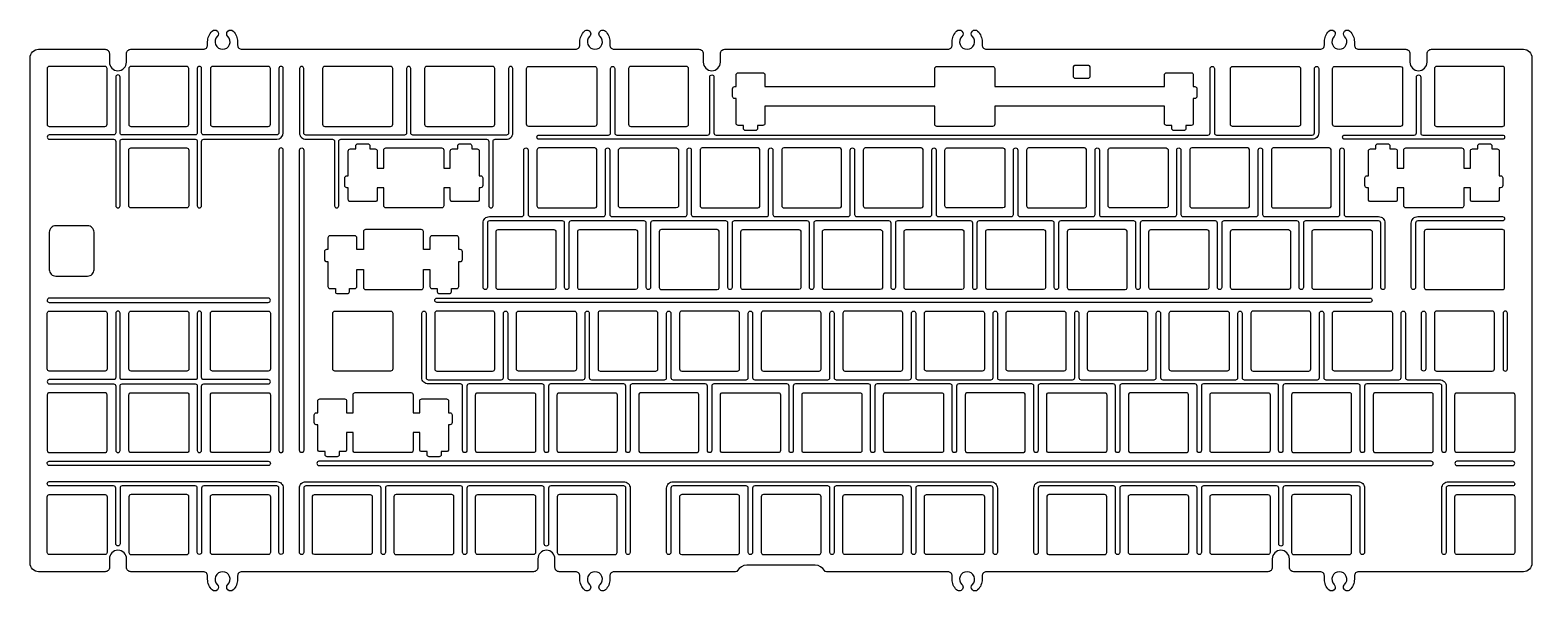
# Model space of a CAD drawing. Header units: millimetres. Extents: x -357 to -6, y -141 to -10.
import ezdxf

# ---------------------------------------------------------------- set-up
doc = ezdxf.new("R2010")
doc.units = ezdxf.units.MM
doc.layers.get('0').update_dxf_attribs({"linetype": 'CONTINUOUS'})

msp = doc.modelspace()

# ---------------------------------------------------------------- linework, layer by layer
for points in [[(-55.45, -14.39, 0.414214), (-54.45, -13.39), (-54.45, -12.64, -0.201566), (-53.4, -10.14, -1), (-52.18, -11.39, 2.44949), (-49.73, -11.39, -1), (-48.5, -10.14, -0.201566), (-47.45, -12.64), (-47.45, -13.39, 0.414214), (-46.45, -14.39), (-35.48, -14.39, -0.414214), (-34.48, -15.39), (-34.48, -17.39, 1), (-30.48, -17.39), (-30.48, -15.39, -0.414214), (-29.48, -14.39), (-8, -14.39, -0.414214), (-6, -16.39), (-6, -134.4, -0.414214), (-8, -136.4), (-46.45, -136.4, 0.414214), (-47.45, -137.4), (-47.45, -138.15, -0.201566), (-48.5, -140.65, -1), (-49.73, -139.4, 2.44949), (-52.18, -139.4, -1), (-53.4, -140.65, -0.201566), (-54.45, -138.15), (-54.45, -137.4, 0.414214), (-55.45, -136.4), (-61.62, -136.4, -0.414214), (-62.62, -135.4), (-62.62, -133.4, 1), (-66.62, -133.4), (-66.62, -135.4, -0.414214), (-67.62, -136.4), (-133.35, -136.4, 0.414214), (-134.35, -137.4), (-134.35, -138.15, -0.201566), (-135.4, -140.65, -1), (-136.63, -139.4, 2.44949), (-139.08, -139.4, -1), (-140.3, -140.65, -0.201566), (-141.35, -138.15), (-141.35, -137.4, 0.414214), (-142.35, -136.4), (-170.71, -136.4, -0.267947), (-171.14, -136.15, 0.267947), (-173.31, -134.9), (-189.31, -134.9, 0.267947), (-191.47, -136.15, -0.267947), (-191.9, -136.4), (-220.26, -136.4, 0.414214), (-221.26, -137.4), (-221.26, -138.15, -0.201566), (-222.31, -140.65, -1), (-223.53, -139.4, 2.44949), (-225.98, -139.4, -1), (-227.21, -140.65, -0.201566), (-228.26, -138.15), (-228.26, -137.4, 0.414214), (-229.26, -136.4), (-233.07, -136.4, -0.414214), (-234.07, -135.4), (-234.07, -133.4, 1), (-238.07, -133.4), (-238.07, -135.4, -0.414214), (-239.07, -136.4), (-307.16, -136.4, 0.414214), (-308.16, -137.4), (-308.16, -138.15, -0.201566), (-309.21, -140.65, -1), (-310.44, -139.4, 2.44949), (-312.89, -139.4, -1), (-314.11, -140.65, -0.201566), (-315.16, -138.15), (-315.16, -137.4, 0.414214), (-316.16, -136.4), (-333.08, -136.4, -0.414214), (-334.08, -135.4), (-334.08, -133.4, 1), (-338.08, -133.4), (-338.08, -135.4, -0.414214), (-339.08, -136.4), (-354.61, -136.4, -0.414214), (-356.61, -134.4), (-356.61, -16.39, -0.414214), (-354.61, -14.39), (-339.1, -14.39, -0.414214), (-338.1, -15.39), (-338.1, -17.39, 1), (-334.1, -17.39), (-334.1, -15.39, -0.414214), (-333.1, -14.39), (-316.16, -14.39, 0.414214), (-315.16, -13.39), (-315.16, -12.64, -0.201566), (-314.11, -10.14, -1), (-312.89, -11.39, 2.44949), (-310.44, -11.39, -1), (-309.21, -10.14, -0.201566), (-308.16, -12.64), (-308.16, -13.39, 0.414214), (-307.16, -14.39), (-229.26, -14.39, 0.414214), (-228.26, -13.39), (-228.26, -12.64, -0.201566), (-227.21, -10.14, -1), (-225.98, -11.39, 2.44949), (-223.53, -11.39, -1), (-222.31, -10.14, -0.201566), (-221.26, -12.64), (-221.26, -13.39, 0.414214), (-220.26, -14.39), (-200.45, -14.39, -0.414214), (-199.45, -15.39), (-199.45, -17.39, 1), (-195.45, -17.39), (-195.45, -15.39, -0.414214), (-194.45, -14.39), (-142.35, -14.39, 0.414214), (-141.35, -13.39), (-141.35, -12.64, -0.201566), (-140.3, -10.14, -1), (-139.08, -11.39, 2.44949), (-136.63, -11.39, -1), (-135.4, -10.14, -0.201566), (-134.35, -12.64), (-134.35, -13.39, 0.414214), (-133.35, -14.39)], [(-352.63, -31.89, 0.414214), (-352.13, -32.39), (-339.13, -32.39, 0.414214), (-338.63, -31.89), (-338.63, -18.89, 0.414214), (-339.13, -18.39), (-352.13, -18.39, 0.414214), (-352.63, -18.89)], [(-316.56, -18.87, 1), (-317.56, -18.87), (-317.56, -33.89, -0.414214), (-318.06, -34.39), (-335.11, -34.39, -0.414214), (-335.61, -33.89), (-335.61, -20.87, 1), (-336.61, -20.87), (-336.61, -33.89, -0.414214), (-337.11, -34.39), (-352.11, -34.39, 1), (-352.11, -35.39), (-337.11, -35.39, -0.414214), (-336.61, -35.89), (-336.61, -50.92, 1), (-335.61, -50.92), (-335.61, -35.89, -0.414214), (-335.11, -35.39), (-318.06, -35.39, -0.414214), (-317.56, -35.89), (-317.56, -50.92, 1), (-316.56, -50.92), (-316.56, -35.89, -0.414196), (-316.06, -35.39), (-299.01, -35.39, 0.414196), (-297.51, -33.89), (-297.51, -18.87, 1), (-298.51, -18.87), (-298.51, -33.89, -0.414214), (-299.01, -34.39), (-316.06, -34.39, -0.414214), (-316.56, -33.89)], [(-333.56, -31.89, 0.414214), (-333.06, -32.39), (-320.06, -32.39, 0.414214), (-319.56, -31.89), (-319.56, -18.89, 0.414214), (-320.06, -18.39), (-333.06, -18.39, 0.414214), (-333.56, -18.89)], [(-314.51, -31.89, 0.414214), (-314.01, -32.39), (-301.01, -32.39, 0.414214), (-300.51, -31.89), (-300.51, -18.89, 0.414214), (-301.01, -18.39), (-314.01, -18.39, 0.414214), (-314.51, -18.89)], [(-293.7, -33.91, 0.414214), (-292.2, -35.41), (-286.03, -35.41, -0.414214), (-285.53, -35.91), (-285.53, -50.94, 1), (-284.53, -50.94), (-284.53, -35.91, -0.414214), (-284.03, -35.41), (-250.03, -35.41, -0.414214), (-249.53, -35.91), (-249.53, -50.94, 1), (-248.53, -50.94), (-248.53, -35.91, -0.414214), (-248.03, -35.41), (-245.41, -35.41, 0.414214), (-243.91, -33.91), (-243.91, -18.89, 1), (-244.91, -18.89), (-244.91, -33.91, -0.414214), (-245.41, -34.41), (-267.22, -34.41, -0.414214), (-267.72, -33.91), (-267.72, -18.89, 1), (-268.72, -18.89), (-268.72, -33.91, -0.414214), (-269.22, -34.41), (-292.2, -34.41, -0.414214), (-292.7, -33.91), (-292.7, -18.89, 1), (-293.7, -18.89)], [(-287.82, -18.39, 0.414214), (-288.32, -18.89), (-288.32, -31.89, 0.414214), (-287.82, -32.39), (-272.44, -32.39, 0.414214), (-271.94, -31.89), (-271.94, -18.89, 0.414214), (-272.44, -18.39)], [(-248.62, -32.39, 0.414214), (-248.12, -31.89), (-248.12, -18.89, 0.414214), (-248.62, -18.39), (-264.01, -18.39, 0.414214), (-264.51, -18.89), (-264.51, -31.89, 0.414214), (-264.01, -32.39)], [(-224.81, -32.39), (-240.19, -32.39, -0.414214), (-240.69, -31.89), (-240.69, -18.89, -0.414214), (-240.19, -18.39), (-224.81, -18.39, -0.414214), (-224.31, -18.89), (-224.31, -31.89, -0.414214)], [(-196.45, -34.41), (-81.63, -34.41, 0.414214), (-81.13, -33.91), (-81.13, -18.89, -1), (-80.13, -18.89), (-80.13, -33.91, 0.414214), (-79.63, -34.41), (-57.28, -34.41, 0.414214), (-56.78, -33.91), (-56.78, -18.89, -1), (-55.78, -18.89), (-55.78, -33.91, -0.414214), (-57.28, -35.41), (-237.79, -35.41, -1), (-237.79, -34.41), (-221.6, -34.41, 0.414214), (-221.1, -33.91), (-221.1, -18.89, -1), (-220.1, -18.89), (-220.1, -33.91, 0.414214), (-219.6, -34.41), (-198.45, -34.41, 0.414214), (-197.95, -33.91), (-197.95, -20.89, -1), (-196.95, -20.89), (-196.95, -33.91, 0.414214)], [(-202.88, -18.89, 0.414214), (-203.38, -18.39), (-216.38, -18.39, 0.414214), (-216.88, -18.89), (-216.88, -31.89, 0.414214), (-216.38, -32.39), (-203.38, -32.39, 0.414214), (-202.88, -31.89)], [(-144.92, -18.39), (-131.92, -18.39, -0.414214), (-131.42, -18.89), (-131.42, -23.09), (-91.8, -23.09), (-91.8, -20.36, -0.414214), (-91.3, -19.86), (-85.55, -19.86, -0.414214), (-85.05, -20.36), (-85.05, -23.09), (-84.72, -23.09, -0.414214), (-84.22, -23.59), (-84.22, -25.39, -0.414214), (-84.72, -25.89), (-85.05, -25.89), (-85.05, -31.66, -0.414214), (-85.55, -32.16), (-86.77, -32.16), (-86.77, -32.86, -0.414214), (-87.27, -33.36), (-89.57, -33.36, -0.414214), (-90.07, -32.86), (-90.07, -32.16), (-91.3, -32.16, -0.414214), (-91.8, -31.66), (-91.8, -27.69), (-131.42, -27.69), (-131.42, -31.89, -0.414214), (-131.92, -32.39), (-144.92, -32.39, -0.414214), (-145.42, -31.89), (-145.42, -27.69), (-185.05, -27.69), (-185.05, -31.66, -0.414214), (-185.55, -32.16), (-186.77, -32.16), (-186.77, -32.86, -0.414214), (-187.27, -33.36), (-189.57, -33.36, -0.414214), (-190.07, -32.86), (-190.07, -32.16), (-191.3, -32.16, -0.414214), (-191.8, -31.66), (-191.8, -25.89), (-192.12, -25.89, -0.414214), (-192.62, -25.39), (-192.62, -23.59, -0.414214), (-192.12, -23.09), (-191.8, -23.09), (-191.8, -20.36, -0.414214), (-191.3, -19.86), (-185.55, -19.86, -0.414214), (-185.05, -20.36), (-185.05, -23.09), (-145.42, -23.09), (-145.42, -18.89, -0.414214)], [(-112.61, -18.14, 0.414214), (-113.11, -18.64), (-113.11, -20.64, 0.414214), (-112.61, -21.14), (-109.61, -21.14, 0.414214), (-109.11, -20.64), (-109.11, -18.64, 0.414214), (-109.61, -18.14)], [(-60.51, -32.39), (-75.89, -32.39, -0.414214), (-76.39, -31.89), (-76.39, -18.89, -0.414214), (-75.89, -18.39), (-60.51, -18.39, -0.414214), (-60.01, -18.89), (-60.01, -31.89, -0.414214)], [(-52.55, -31.89), (-52.55, -18.89, -0.414214), (-52.05, -18.39), (-36.67, -18.39, -0.333937), (-36.19, -18.75), (-36.19, -32.03, -0.333937), (-36.67, -32.39), (-52.05, -32.39, -0.414214)], [(-49.69, -34.41), (-33.48, -34.41, 0.414214), (-32.98, -33.91), (-32.98, -20.89, -1), (-31.98, -20.89), (-31.98, -33.91, 0.414214), (-31.48, -34.41), (-12.88, -34.41, -1), (-12.88, -35.41), (-49.69, -35.41, -1)], [(-28.26, -18.39, 0.414214), (-28.76, -18.89), (-28.76, -31.89, 0.414214), (-28.26, -32.39), (-12.88, -32.39, 0.414214), (-12.38, -31.89), (-12.38, -18.89, 0.414214), (-12.88, -18.39)], [(-333.56, -50.94), (-333.56, -37.94, -0.414214), (-333.06, -37.44), (-320.06, -37.44, -0.414214), (-319.56, -37.94), (-319.56, -50.94, -0.414214), (-320.06, -51.44), (-333.06, -51.44, -0.414214)], [(-298.51, -108.09, 1), (-297.51, -108.09), (-297.51, -37.94, 1), (-298.51, -37.94)], [(-293.7, -108.09), (-293.7, -37.94, -1), (-292.7, -37.94), (-292.7, -108.09, -1)], [(-273.53, -37.43), (-260.53, -37.43, -0.414214), (-260.03, -37.93), (-260.03, -42.13), (-258.51, -42.13), (-258.51, -38.16, -0.414214), (-258.01, -37.66), (-256.78, -37.66), (-256.78, -36.96, -0.414214), (-256.28, -36.46), (-253.98, -36.46, -0.414214), (-253.48, -36.96), (-253.48, -37.66), (-252.26, -37.66, -0.414214), (-251.76, -38.16), (-251.76, -43.93), (-251.43, -43.93, -0.414214), (-250.93, -44.43), (-250.93, -46.23, -0.414214), (-251.43, -46.73), (-251.76, -46.73), (-251.76, -49.47, -0.414214), (-252.26, -49.97), (-258.01, -49.97, -0.414214), (-258.51, -49.47), (-258.51, -46.73), (-260.03, -46.73), (-260.03, -50.94, -0.414214), (-260.53, -51.44), (-273.53, -51.44, -0.414214), (-274.03, -50.94), (-274.03, -46.73), (-275.56, -46.73), (-275.56, -49.47, -0.414214), (-276.06, -49.97), (-281.81, -49.97, -0.414214), (-282.31, -49.47), (-282.31, -46.73), (-282.63, -46.73, -0.414214), (-283.13, -46.23), (-283.13, -44.43, -0.414214), (-282.63, -43.93), (-282.31, -43.93), (-282.31, -38.16, -0.414214), (-281.81, -37.66), (-280.58, -37.66), (-280.58, -36.96, -0.414214), (-280.08, -36.46), (-277.78, -36.46, -0.414214), (-277.28, -36.96), (-277.28, -37.66), (-276.06, -37.66, -0.414214), (-275.56, -38.16), (-275.56, -42.13), (-274.03, -42.13), (-274.03, -37.93, -0.414214)], [(-240.34, -37.94), (-240.34, -52.96, 0.414214), (-239.84, -53.46), (-222.79, -53.46, 0.414214), (-222.29, -52.96), (-222.29, -37.94, -1), (-221.29, -37.94), (-221.29, -52.96, 0.414214), (-220.79, -53.46), (-203.74, -53.46, 0.414214), (-203.24, -52.96), (-203.24, -37.94, -1), (-202.24, -37.94), (-202.24, -52.96, 0.414214), (-201.74, -53.46), (-184.69, -53.46, 0.414214), (-184.19, -52.96), (-184.19, -37.94, -1), (-183.19, -37.94), (-183.19, -52.96, 0.414214), (-182.69, -53.46), (-165.64, -53.46, 0.414214), (-165.14, -52.96), (-165.14, -37.94, -1), (-164.14, -37.94), (-164.14, -52.96, 0.414214), (-163.64, -53.46), (-146.59, -53.46, 0.414214), (-146.09, -52.96), (-146.09, -37.94, -1), (-145.09, -37.94), (-145.09, -52.96, 0.414214), (-144.59, -53.46), (-127.54, -53.46, 0.414214), (-127.04, -52.96), (-127.04, -37.94, -1), (-126.04, -37.94), (-126.04, -52.96, 0.414214), (-125.54, -53.46), (-108.49, -53.46, 0.414214), (-107.99, -52.96), (-107.99, -37.94, -1), (-106.99, -37.94), (-106.99, -52.96, 0.414214), (-106.49, -53.46), (-89.44, -53.46, 0.414214), (-88.94, -52.96), (-88.94, -37.94, -1), (-87.94, -37.94), (-87.94, -52.96, 0.414214), (-87.44, -53.46), (-70.39, -53.46, 0.414214), (-69.89, -52.96), (-69.89, -37.94, -1), (-68.89, -37.94), (-68.89, -52.96, 0.414214), (-68.39, -53.46), (-51.34, -53.46, 0.414214), (-50.84, -52.96), (-50.84, -37.94, -1), (-49.84, -37.94), (-49.84, -52.96, 0.414214), (-49.34, -53.46), (-41.81, -53.46, -0.414214), (-40.31, -54.96), (-40.31, -69.99, -1), (-41.31, -69.99), (-41.31, -54.96, 0.414214), (-41.81, -54.46), (-58.86, -54.46, 0.414214), (-59.36, -54.96), (-59.36, -69.99, -1), (-60.36, -69.99), (-60.36, -54.96, 0.414214), (-60.86, -54.46), (-77.91, -54.46, 0.414214), (-78.41, -54.96), (-78.41, -69.99, -1), (-79.41, -69.99), (-79.41, -54.96, 0.414214), (-79.91, -54.46), (-96.96, -54.46, 0.414214), (-97.46, -54.96), (-97.46, -69.99, -1), (-98.46, -69.99), (-98.46, -54.96, 0.414214), (-98.96, -54.46), (-116.01, -54.46, 0.414214), (-116.51, -54.96), (-116.51, -69.99, -1), (-117.51, -69.99), (-117.51, -54.96, 0.414214), (-118.01, -54.46), (-135.06, -54.46, 0.414214), (-135.56, -54.96), (-135.56, -69.99, -1), (-136.56, -69.99), (-136.56, -54.96, 0.414214), (-137.06, -54.46), (-154.11, -54.46, 0.414214), (-154.61, -54.96), (-154.61, -69.99, -1), (-155.61, -69.99), (-155.61, -54.96, 0.414214), (-156.11, -54.46), (-173.16, -54.46, 0.414214), (-173.66, -54.96), (-173.66, -69.99, -1), (-174.66, -69.99), (-174.66, -54.96, 0.414214), (-175.16, -54.46), (-192.21, -54.46, 0.414214), (-192.71, -54.96), (-192.71, -69.99, -1), (-193.71, -69.99), (-193.71, -54.96, 0.414214), (-194.21, -54.46), (-211.26, -54.46, 0.414214), (-211.76, -54.96), (-211.76, -69.99, -1), (-212.76, -69.99), (-212.76, -54.96, 0.414214), (-213.26, -54.46), (-230.31, -54.46, 0.414214), (-230.81, -54.96), (-230.81, -69.99, -1), (-231.81, -69.99), (-231.81, -54.96, 0.414214), (-232.31, -54.46), (-249.36, -54.46, 0.414214), (-249.86, -54.96), (-249.86, -69.99, -1), (-250.86, -69.99), (-250.86, -54.96, -0.414214), (-249.36, -53.46), (-241.84, -53.46, 0.414214), (-241.34, -52.96), (-241.34, -37.94, -1)], [(-237.83, -37.44, 0.392457), (-238.29, -37.94), (-238.29, -50.94, 0.414214), (-237.79, -51.44), (-224.79, -51.44, 0.334438), (-224.31, -51.07), (-224.31, -37.8, 0.31376), (-224.76, -37.44)], [(-205.74, -51.44), (-218.74, -51.44, -0.414214), (-219.24, -50.94), (-219.24, -37.94, -0.392457), (-218.78, -37.44), (-205.71, -37.44, -0.31376), (-205.26, -37.8), (-205.26, -51.07, -0.334438)], [(-186.21, -37.8, 0.31376), (-186.66, -37.44), (-199.73, -37.44, 0.392457), (-200.19, -37.94), (-200.19, -50.94, 0.414214), (-199.69, -51.44), (-186.69, -51.44, 0.334438), (-186.21, -51.07)], [(-167.16, -37.8, 0.314159), (-167.61, -37.44), (-180.68, -37.44, 0.392457), (-181.14, -37.94), (-181.14, -50.94, 0.414214), (-180.64, -51.44), (-167.64, -51.44, 0.334842), (-167.16, -51.07)], [(-148.59, -51.44, 0.334438), (-148.11, -51.07), (-148.11, -37.8, 0.31376), (-148.56, -37.44), (-161.63, -37.44, 0.392457), (-162.09, -37.94), (-162.09, -50.94, 0.414214), (-161.59, -51.44)], [(-142.58, -37.44), (-129.51, -37.44, -0.31376), (-129.06, -37.8), (-129.06, -51.07, -0.334438), (-129.54, -51.44), (-142.54, -51.44, -0.414214), (-143.04, -50.94), (-143.04, -37.94, -0.392457)], [(-110.49, -51.44, 0.334842), (-110.01, -51.07), (-110.01, -37.8, 0.314159), (-110.46, -37.44), (-123.53, -37.44, 0.392457), (-123.99, -37.94), (-123.99, -50.94, 0.414214), (-123.49, -51.44)], [(-91.44, -51.44), (-104.44, -51.44, -0.414214), (-104.94, -50.94), (-104.94, -37.94, -0.392457), (-104.48, -37.44), (-91.41, -37.44, -0.314159), (-90.96, -37.8), (-90.96, -51.07, -0.334842)], [(-72.39, -51.44, 0.334438), (-71.91, -51.07), (-71.91, -37.8, 0.31376), (-72.36, -37.44), (-85.43, -37.44, 0.392457), (-85.89, -37.94), (-85.89, -50.94, 0.414214), (-85.39, -51.44)], [(-66.38, -37.44, 0.392457), (-66.84, -37.94), (-66.84, -50.94, 0.414214), (-66.34, -51.44), (-53.34, -51.44, 0.334438), (-52.86, -51.07), (-52.86, -37.8, 0.31376), (-53.31, -37.44)], [(-35.41, -37.43), (-22.41, -37.43, -0.414214), (-21.91, -37.93), (-21.91, -42.13), (-20.38, -42.13), (-20.38, -38.16, -0.414214), (-19.88, -37.66), (-18.66, -37.66), (-18.66, -36.96, -0.414214), (-18.16, -36.46), (-15.86, -36.46, -0.414214), (-15.36, -36.96), (-15.36, -37.66), (-14.13, -37.66, -0.414214), (-13.63, -38.16), (-13.63, -43.93), (-13.31, -43.93, -0.414214), (-12.81, -44.43), (-12.81, -46.23, -0.414214), (-13.31, -46.73), (-13.63, -46.73), (-13.63, -49.47, -0.414214), (-14.13, -49.97), (-19.88, -49.97, -0.414214), (-20.38, -49.47), (-20.38, -46.73), (-21.91, -46.73), (-21.91, -50.94, -0.414214), (-22.41, -51.44), (-35.41, -51.44, -0.414214), (-35.91, -50.94), (-35.91, -46.73), (-37.43, -46.73), (-37.43, -49.47, -0.414214), (-37.93, -49.97), (-43.68, -49.97, -0.414214), (-44.18, -49.47), (-44.18, -46.73), (-44.51, -46.73, -0.414214), (-45.01, -46.23), (-45.01, -44.43, -0.414214), (-44.51, -43.93), (-44.18, -43.93), (-44.18, -38.16, -0.414214), (-43.68, -37.66), (-42.46, -37.66), (-42.46, -36.96, -0.414214), (-41.96, -36.46), (-39.66, -36.46, -0.414214), (-39.16, -36.96), (-39.16, -37.66), (-37.93, -37.66, -0.414214), (-37.43, -38.16), (-37.43, -42.13), (-35.91, -42.13), (-35.91, -37.93, -0.414214)], [(-350.61, -55.61, 0.414214), (-352.11, -57.11), (-352.11, -65.86, 0.414214), (-350.61, -67.36), (-343.18, -67.36, 0.414214), (-341.68, -65.86), (-341.68, -57.11, 0.414214), (-343.18, -55.61)], [(-32.67, -54.46, 0.414214), (-33.17, -54.96), (-33.17, -69.99, -1), (-34.17, -69.99), (-34.17, -54.96, -0.414214), (-32.67, -53.46), (-12.88, -53.46, -1), (-12.88, -54.46)], [(-278.29, -56.48, 0.414214), (-278.79, -56.98), (-278.79, -61.18), (-280.32, -61.18), (-280.32, -58.45, 0.414214), (-280.82, -57.95), (-286.57, -57.95, 0.414214), (-287.07, -58.45), (-287.07, -61.18), (-287.39, -61.18, 0.414214), (-287.89, -61.68), (-287.89, -63.48, 0.414214), (-287.39, -63.98), (-287.07, -63.98), (-287.07, -69.76, 0.414214), (-286.57, -70.26), (-285.34, -70.26), (-285.34, -70.96, 0.414214), (-284.84, -71.46), (-282.54, -71.46, 0.414214), (-282.04, -70.96), (-282.04, -70.26), (-280.82, -70.26, 0.414214), (-280.32, -69.76), (-280.32, -65.78), (-278.79, -65.78), (-278.79, -69.99, 0.414214), (-278.29, -70.49), (-265.29, -70.49, 0.414214), (-264.79, -69.99), (-264.79, -65.78), (-263.27, -65.78), (-263.27, -69.76, 0.414214), (-262.77, -70.26), (-261.55, -70.26), (-261.55, -70.96, 0.414214), (-261.05, -71.46), (-258.74, -71.46, 0.414214), (-258.24, -70.96), (-258.24, -70.26), (-257.02, -70.26, 0.414214), (-256.52, -69.76), (-256.52, -63.98), (-256.19, -63.98, 0.414214), (-255.69, -63.48), (-255.69, -61.68, 0.414214), (-256.19, -61.18), (-256.52, -61.18), (-256.52, -58.45, 0.414214), (-257.02, -57.95), (-262.77, -57.95, 0.414214), (-263.27, -58.45), (-263.27, -61.18), (-264.79, -61.18), (-264.79, -56.98, 0.414214), (-265.29, -56.48)], [(-247.34, -56.49), (-234.3, -56.49, -0.323757), (-233.84, -56.85), (-233.84, -70.12, -0.334842), (-234.32, -70.49), (-247.32, -70.49, -0.414214), (-247.82, -69.99), (-247.82, -56.99, -0.402545)], [(-214.79, -56.85), (-214.79, -70.13, -0.334438), (-215.27, -70.49), (-228.27, -70.49, -0.414214), (-228.77, -69.99), (-228.77, -56.99, -0.402545), (-228.29, -56.49), (-215.25, -56.49, -0.323356)], [(-209.72, -69.99, 0.414214), (-209.22, -70.49), (-196.22, -70.49, 0.334438), (-195.74, -70.13), (-195.74, -56.85, 0.323356), (-196.2, -56.49), (-209.24, -56.49, 0.402545), (-209.72, -56.99)], [(-176.69, -56.85), (-176.69, -70.13, -0.334438), (-177.17, -70.49), (-190.17, -70.49, -0.414214), (-190.67, -69.99), (-190.67, -56.99, -0.402545), (-190.19, -56.49), (-177.15, -56.49, -0.323356)], [(-171.62, -69.99), (-171.62, -56.99, -0.402545), (-171.14, -56.49), (-158.1, -56.49, -0.323757), (-157.64, -56.85), (-157.64, -70.12, -0.334842), (-158.12, -70.49), (-171.12, -70.49, -0.414214)], [(-152.57, -69.99), (-152.57, -56.99, -0.402545), (-152.09, -56.49), (-139.05, -56.49, -0.323356), (-138.59, -56.85), (-138.59, -70.13, -0.334438), (-139.07, -70.49), (-152.07, -70.49, -0.414214)], [(-133.04, -56.49), (-120, -56.49, -0.323356), (-119.54, -56.85), (-119.54, -70.13, -0.334438), (-120.02, -70.49), (-133.02, -70.49, -0.414214), (-133.52, -69.99), (-133.52, -56.99, -0.402545)], [(-100.97, -70.49, 0.334438), (-100.49, -70.13), (-100.49, -56.85, 0.323356), (-100.95, -56.49), (-113.99, -56.49, 0.402545), (-114.47, -56.99), (-114.47, -69.99, 0.414214), (-113.97, -70.49)], [(-95.42, -69.99), (-95.42, -56.99, -0.402545), (-94.94, -56.49), (-81.9, -56.49, -0.323757), (-81.44, -56.85), (-81.44, -70.12, -0.334842), (-81.92, -70.49), (-94.92, -70.49, -0.414214)], [(-62.39, -56.85), (-62.39, -70.13, -0.334438), (-62.87, -70.49), (-75.87, -70.49, -0.414214), (-76.37, -69.99), (-76.37, -56.99, -0.402545), (-75.89, -56.49), (-62.85, -56.49, -0.323356)], [(-43.82, -70.49), (-56.82, -70.49, -0.414214), (-57.32, -69.99), (-57.32, -56.99, -0.402545), (-56.84, -56.49), (-43.8, -56.49, -0.323356), (-43.34, -56.85), (-43.34, -70.13, -0.334438)], [(-12.38, -56.99, 0.414214), (-12.88, -56.49), (-30.64, -56.49, 0.414214), (-31.14, -56.99), (-31.14, -69.99, 0.414214), (-30.64, -70.49), (-12.88, -70.49, 0.414214), (-12.38, -69.99)], [(-301.01, -73.51, 0.995521), (-301.01, -72.51), (-352.11, -72.51, 0.995698), (-352.12, -73.51), (-331.01, -73.51), (-316.99, -73.51)], [(-261.63, -72.51), (-43.84, -72.51, -1), (-43.84, -73.51), (-261.63, -73.51, -1)], [(-335.61, -76.02, 1), (-336.61, -76.02), (-336.61, -91.04, -0.414214), (-337.11, -91.54), (-352.11, -91.54, 1), (-352.11, -92.54), (-337.11, -92.54, -0.414214), (-336.61, -93.04), (-336.61, -108.07, 1), (-335.61, -108.07), (-335.61, -93.04, -0.414214), (-335.11, -92.54), (-318.06, -92.54, -0.414214), (-317.56, -93.04), (-317.56, -108.07, 1), (-316.56, -108.07), (-316.56, -93.04, -0.414196), (-316.06, -92.54), (-301.01, -92.54, 0.999971), (-301.01, -91.54), (-316.06, -91.54, -0.414214), (-316.56, -91.04), (-316.56, -76.02, 1), (-317.56, -76.02), (-317.56, -91.04, -0.414214), (-318.06, -91.54), (-335.11, -91.54, -0.414214), (-335.61, -91.04)], [(-339.11, -89.54), (-352.11, -89.54, -0.414214), (-352.61, -89.04), (-352.61, -76.04, -0.414214), (-352.11, -75.54), (-339.11, -75.54, -0.414214), (-338.61, -76.04), (-338.61, -89.04, -0.414214)], [(-319.54, -76.04), (-319.54, -89.04, -0.414214), (-320.04, -89.54), (-333.04, -89.54, -0.414214), (-333.54, -89.04), (-333.54, -76.04, -0.414214), (-333.04, -75.54), (-320.04, -75.54, -0.414214)], [(-300.49, -76.04), (-300.49, -89.04, -0.414214), (-300.99, -89.54), (-313.99, -89.54, -0.414214), (-314.49, -89.04), (-314.49, -76.04, -0.414214), (-313.99, -75.54), (-300.99, -75.54, -0.414214)], [(-285.44, -75.54), (-272.44, -75.54, -0.414214), (-271.94, -76.04), (-271.94, -89.04, -0.414214), (-272.44, -89.54), (-285.44, -89.54, -0.414214), (-285.94, -89.04), (-285.94, -76.04, -0.414214)], [(-235.58, -93.06), (-235.58, -108.09, -1), (-236.58, -108.09), (-236.58, -93.06, 0.414214), (-237.08, -92.56), (-254.13, -92.56, 0.414214), (-254.63, -93.06), (-254.63, -108.09, -1), (-255.63, -108.09), (-255.63, -93.06, 0.414214), (-256.13, -92.56), (-263.65, -92.56, -0.414214), (-265.15, -91.06), (-265.15, -76.04, -1), (-264.15, -76.04), (-264.15, -91.06, 0.414214), (-263.65, -91.56), (-246.6, -91.56, 0.414214), (-246.1, -91.06), (-246.1, -76.04, -1), (-245.1, -76.04), (-245.1, -91.06, 0.414214), (-244.6, -91.56), (-227.55, -91.56, 0.414214), (-227.05, -91.06), (-227.05, -76.04, -1), (-226.05, -76.04), (-226.05, -91.06, 0.414214), (-225.55, -91.56), (-208.5, -91.56, 0.414214), (-208, -91.06), (-208, -76.04, -1), (-207, -76.04), (-207, -91.06, 0.414214), (-206.5, -91.56), (-189.45, -91.56, 0.414214), (-188.95, -91.06), (-188.95, -76.04, -1), (-187.95, -76.04), (-187.95, -91.06, 0.414214), (-187.45, -91.56), (-170.4, -91.56, 0.414214), (-169.9, -91.06), (-169.9, -76.04, -1), (-168.9, -76.04), (-168.9, -91.06, 0.414214), (-168.4, -91.56), (-151.35, -91.56, 0.414214), (-150.85, -91.06), (-150.85, -76.04, -1), (-149.85, -76.04), (-149.85, -91.06, 0.414214), (-149.35, -91.56), (-132.3, -91.56, 0.414214), (-131.8, -91.06), (-131.8, -76.04, -1), (-130.8, -76.04), (-130.8, -91.06, 0.414214), (-130.3, -91.56), (-113.25, -91.56, 0.414214), (-112.75, -91.06), (-112.75, -76.04, -1), (-111.75, -76.04), (-111.75, -91.06, 0.414214), (-111.25, -91.56), (-94.2, -91.56, 0.414214), (-93.7, -91.06), (-93.7, -76.04, -1), (-92.7, -76.04), (-92.7, -91.06, 0.414214), (-92.2, -91.56), (-75.15, -91.56, 0.414214), (-74.65, -91.06), (-74.65, -76.04, -1), (-73.65, -76.04), (-73.65, -91.06, 0.414214), (-73.15, -91.56), (-56.1, -91.56, 0.414214), (-55.6, -91.06), (-55.6, -76.04, -1), (-54.6, -76.04), (-54.6, -91.06, 0.414214), (-54.1, -91.56), (-37.05, -91.56, 0.414214), (-36.55, -91.06), (-36.55, -76.04, -1), (-35.55, -76.04), (-35.55, -91.06, 0.414214), (-35.05, -91.56), (-27.53, -91.56, -0.414214), (-26.03, -93.06), (-26.03, -108.09, -1), (-27.03, -108.09), (-27.03, -93.06, 0.414214), (-27.53, -92.56), (-44.58, -92.56, 0.414214), (-45.08, -93.06), (-45.08, -108.09, -1), (-46.08, -108.09), (-46.08, -93.06, 0.414214), (-46.58, -92.56), (-63.63, -92.56, 0.414214), (-64.13, -93.06), (-64.13, -108.09, -1), (-65.13, -108.09), (-65.13, -93.06, 0.414214), (-65.63, -92.56), (-82.68, -92.56, 0.414214), (-83.18, -93.06), (-83.18, -108.09, -1), (-84.18, -108.09), (-84.18, -93.06, 0.414214), (-84.68, -92.56), (-101.73, -92.56, 0.414214), (-102.23, -93.06), (-102.23, -108.09, -1), (-103.23, -108.09), (-103.23, -93.06, 0.414214), (-103.73, -92.56), (-120.78, -92.56, 0.414214), (-121.28, -93.06), (-121.28, -108.09, -1), (-122.28, -108.09), (-122.28, -93.06, 0.414214), (-122.78, -92.56), (-139.83, -92.56, 0.414214), (-140.33, -93.06), (-140.33, -108.09, -1), (-141.33, -108.09), (-141.33, -93.06, 0.414214), (-141.83, -92.56), (-158.88, -92.56, 0.414214), (-159.38, -93.06), (-159.38, -108.09, -1), (-160.38, -108.09), (-160.38, -93.06, 0.414214), (-160.88, -92.56), (-177.93, -92.56, 0.414214), (-178.43, -93.06), (-178.43, -108.09, -1), (-179.43, -108.09), (-179.43, -93.06, 0.414214), (-179.93, -92.56), (-196.98, -92.56, 0.414214), (-197.48, -93.06), (-197.48, -108.09, -1), (-198.48, -108.09), (-198.48, -93.06, 0.414214), (-198.98, -92.56), (-216.03, -92.56, 0.414214), (-216.53, -93.06), (-216.53, -108.09, -1), (-217.53, -108.09), (-217.53, -93.06, 0.414214), (-218.03, -92.56), (-235.08, -92.56, 0.414214)], [(-262.12, -89.04, 0.414214), (-261.62, -89.54), (-248.62, -89.54, 0.398259), (-248.13, -89.07), (-248.13, -76.01, 0.398259), (-248.62, -75.54), (-261.62, -75.54, 0.414214), (-262.12, -76.04)], [(-229.08, -76.01), (-229.08, -89.06, -0.40054), (-229.57, -89.54), (-242.57, -89.54, -0.414214), (-243.07, -89.04), (-243.07, -76.04, -0.414214), (-242.57, -75.54), (-229.57, -75.54, -0.40054)], [(-210.52, -89.54, 0.398259), (-210.03, -89.07), (-210.03, -76.01, 0.398259), (-210.52, -75.54), (-223.52, -75.54, 0.414214), (-224.02, -76.04), (-224.02, -89.04, 0.414214), (-223.52, -89.54)], [(-204.47, -75.54, 0.414214), (-204.97, -76.04), (-204.97, -89.04, 0.414214), (-204.47, -89.54), (-191.47, -89.54, 0.398259), (-190.98, -89.07), (-190.98, -76.01, 0.398259), (-191.47, -75.54)], [(-185.42, -75.54, 0.414214), (-185.92, -76.04), (-185.92, -89.04, 0.414214), (-185.42, -89.54), (-172.42, -89.54, 0.398259), (-171.93, -89.07), (-171.93, -76.01, 0.398259), (-172.42, -75.54)], [(-153.37, -89.54, 0.40054), (-152.88, -89.06), (-152.88, -76.01, 0.40054), (-153.37, -75.54), (-166.37, -75.54, 0.414214), (-166.87, -76.04), (-166.87, -89.04, 0.414214), (-166.37, -89.54)], [(-134.32, -89.54), (-147.32, -89.54, -0.414214), (-147.82, -89.04), (-147.82, -76.04, -0.414214), (-147.32, -75.54), (-134.32, -75.54, -0.398259), (-133.83, -76.01), (-133.83, -89.07, -0.398259)], [(-128.27, -75.54), (-115.27, -75.54, -0.398259), (-114.78, -76.01), (-114.78, -89.07, -0.398259), (-115.27, -89.54), (-128.27, -89.54, -0.414214), (-128.77, -89.04), (-128.77, -76.04, -0.414214)], [(-95.72, -76.02), (-95.72, -89.05, -0.404981), (-96.22, -89.54), (-109.22, -89.54, -0.414214), (-109.72, -89.04), (-109.72, -76.04, -0.414214), (-109.22, -75.54), (-96.22, -75.54, -0.404981)], [(-77.17, -89.54), (-90.17, -89.54, -0.405953), (-90.67, -89.05), (-90.67, -76.02, -0.405953), (-90.17, -75.54), (-77.17, -75.54, -0.410078), (-76.67, -76.03), (-76.67, -89.04, -0.410078)], [(-57.62, -76.02, 0.404981), (-58.12, -75.54), (-71.12, -75.54, 0.414214), (-71.62, -76.04), (-71.62, -89.04, 0.414214), (-71.12, -89.54), (-58.12, -89.54, 0.404981), (-57.62, -89.05)], [(-38.57, -76.02), (-38.57, -89.05, -0.404981), (-39.07, -89.54), (-52.07, -89.54, -0.414214), (-52.57, -89.04), (-52.57, -76.04, -0.414214), (-52.07, -75.54), (-39.07, -75.54, -0.404981)], [(-30.79, -76.04), (-30.79, -89.04, -1), (-31.79, -89.04), (-31.79, -76.04, -1)], [(-14.76, -76.04, 0.414214), (-15.26, -75.54), (-28.26, -75.54, 0.414214), (-28.76, -76.04), (-28.76, -89.04, 0.414214), (-28.26, -89.54), (-15.26, -89.54, 0.414214), (-14.76, -89.04)], [(-11.74, -76.04, 1), (-12.74, -76.04), (-12.74, -89.04, 1), (-11.74, -89.04)], [(-352.61, -108.09, 0.414214), (-352.11, -108.59), (-339.11, -108.59, 0.414214), (-338.61, -108.09), (-338.61, -95.09, 0.414214), (-339.11, -94.59), (-352.11, -94.59, 0.414214), (-352.61, -95.09)], [(-320.04, -108.59), (-333.04, -108.59, -0.414214), (-333.54, -108.09), (-333.54, -95.09, -0.414214), (-333.04, -94.59), (-320.04, -94.59, -0.414214), (-319.54, -95.09), (-319.54, -108.09, -0.414214)], [(-300.49, -95.09), (-300.49, -108.09, -0.414214), (-300.99, -108.59), (-313.99, -108.59, -0.414214), (-314.49, -108.09), (-314.49, -95.09, -0.414214), (-313.99, -94.59), (-300.99, -94.59, -0.414214)], [(-267.68, -108.59), (-280.68, -108.59, -0.414214), (-281.18, -108.09), (-281.18, -103.88), (-282.7, -103.88), (-282.7, -107.86, -0.414214), (-283.2, -108.36), (-284.43, -108.36), (-284.43, -109.06, -0.414214), (-284.93, -109.56), (-287.23, -109.56, -0.414214), (-287.73, -109.06), (-287.73, -108.36), (-288.95, -108.36, -0.414214), (-289.45, -107.86), (-289.45, -102.09), (-289.78, -102.09, -0.414214), (-290.28, -101.59), (-290.28, -99.78, -0.414214), (-289.78, -99.28), (-289.45, -99.28), (-289.45, -96.55, -0.414214), (-288.95, -96.05), (-283.2, -96.05, -0.414214), (-282.7, -96.55), (-282.7, -99.28), (-281.18, -99.28), (-281.18, -95.08, -0.414214), (-280.68, -94.58), (-267.68, -94.58, -0.414214), (-267.18, -95.08), (-267.18, -99.28), (-265.65, -99.28), (-265.65, -96.55, -0.414214), (-265.15, -96.05), (-259.4, -96.05, -0.414214), (-258.9, -96.55), (-258.9, -99.28), (-258.58, -99.28, -0.414214), (-258.08, -99.78), (-258.08, -101.59, -0.414214), (-258.58, -102.09), (-258.9, -102.09), (-258.9, -107.86, -0.414214), (-259.4, -108.36), (-260.63, -108.36), (-260.63, -109.06, -0.414214), (-261.13, -109.56), (-263.43, -109.56, -0.414214), (-263.93, -109.06), (-263.93, -108.36), (-265.15, -108.36, -0.414214), (-265.65, -107.86), (-265.65, -103.88), (-267.18, -103.88), (-267.18, -108.09, -0.414214)], [(-239.1, -108.59), (-252.1, -108.59, -0.414214), (-252.6, -108.09), (-252.6, -95.09, -0.414214), (-252.1, -94.59), (-239.1, -94.59, -0.398259), (-238.6, -95.06), (-238.6, -108.12, -0.398259)], [(-219.55, -95.06), (-219.55, -108.11, -0.40054), (-220.05, -108.59), (-233.05, -108.59, -0.414214), (-233.55, -108.09), (-233.55, -95.09, -0.414214), (-233.05, -94.59), (-220.05, -94.59, -0.40054)], [(-214.5, -108.09, 0.414214), (-214, -108.59), (-201, -108.59, 0.398259), (-200.5, -108.12), (-200.5, -95.06, 0.398259), (-201, -94.59), (-214, -94.59, 0.414214), (-214.5, -95.09)], [(-181.95, -108.59), (-194.95, -108.59, -0.414214), (-195.45, -108.09), (-195.45, -95.09, -0.414214), (-194.95, -94.59), (-181.95, -94.59, -0.398259), (-181.45, -95.06), (-181.45, -108.12, -0.398259)], [(-176.4, -108.09), (-176.4, -95.09, -0.414214), (-175.9, -94.59), (-162.9, -94.59, -0.398259), (-162.4, -95.06), (-162.4, -108.12, -0.398259), (-162.9, -108.59), (-175.9, -108.59, -0.414214)], [(-157.35, -108.09), (-157.35, -95.09, -0.414214), (-156.85, -94.59), (-143.85, -94.59, -0.40054), (-143.35, -95.06), (-143.35, -108.11, -0.40054), (-143.85, -108.59), (-156.85, -108.59, -0.414214)], [(-124.3, -95.09, 0.414214), (-124.8, -94.59), (-137.8, -94.59, 0.414214), (-138.3, -95.09), (-138.3, -108.09, 0.414214), (-137.8, -108.59), (-124.8, -108.59, 0.414214), (-124.3, -108.09)], [(-105.75, -108.59), (-118.75, -108.59, -0.414214), (-119.25, -108.09), (-119.25, -95.09, -0.414214), (-118.75, -94.59), (-105.75, -94.59, -0.414214), (-105.25, -95.09), (-105.25, -108.09, -0.414214)], [(-86.2, -95.07, 0.404981), (-86.7, -94.59), (-99.7, -94.59, 0.414214), (-100.2, -95.09), (-100.2, -108.09, 0.414214), (-99.7, -108.59), (-86.7, -108.59, 0.404981), (-86.2, -108.1)], [(-67.65, -108.59), (-80.65, -108.59, -0.405953), (-81.15, -108.1), (-81.15, -95.07, -0.405953), (-80.65, -94.59), (-67.65, -94.59, -0.410078), (-67.15, -95.08), (-67.15, -108.09, -0.410078)], [(-61.6, -94.59, 0.414214), (-62.1, -95.09), (-62.1, -108.09, 0.414214), (-61.6, -108.59), (-48.6, -108.59, 0.404981), (-48.1, -108.1), (-48.1, -95.07, 0.404981), (-48.6, -94.59)], [(-29.05, -95.07, 0.404981), (-29.55, -94.59), (-42.55, -94.59, 0.414214), (-43.05, -95.09), (-43.05, -108.09, 0.414214), (-42.55, -108.59), (-29.55, -108.59, 0.404981), (-29.05, -108.1)], [(-10, -95.09), (-10, -108.09, -0.414214), (-10.5, -108.59), (-23.5, -108.59, -0.414214), (-24, -108.09), (-24, -95.09, -0.414214), (-23.5, -94.59), (-10.5, -94.59, -0.414214)], [(-322.11, -110.61), (-301.01, -110.61, -0.995698), (-301.01, -111.61), (-352.11, -111.61, -0.995521), (-352.12, -110.61), (-336.14, -110.61)], [(-289.18, -110.61, 0.974196), (-289.15, -111.61), (-289.15, -111.61), (-29.55, -111.61, 1), (-29.55, -110.61)], [(-23.5, -110.61, 1), (-23.5, -111.61), (-10.5, -111.61, 1), (-10.5, -110.61)], [(-317.56, -116.85, 0.414214), (-318.06, -116.35), (-335.11, -116.35, 0.414214), (-335.61, -116.85), (-335.61, -129.88, -1), (-336.61, -129.88), (-336.61, -116.85, 0.414214), (-337.11, -116.35), (-352.11, -116.35, -0.404055), (-352.61, -115.87), (-352.61, -115.84, -0.404055), (-352.11, -115.35), (-299.01, -115.35, -0.414214), (-297.51, -116.85), (-297.51, -131.88, -1), (-298.51, -131.88), (-298.51, -116.85, 0.414231), (-299.01, -116.35), (-316.06, -116.35, 0.414196), (-316.56, -116.85), (-316.56, -131.88, -1), (-317.56, -131.88)], [(-256.12, -116.38), (-273.17, -116.38, 0.414214), (-273.67, -116.88), (-273.67, -131.9, -1), (-274.67, -131.9), (-274.67, -116.88, 0.414214), (-275.17, -116.38), (-292.22, -116.38, 0.414214), (-292.72, -116.88), (-292.72, -131.9, -1), (-293.72, -131.9), (-293.72, -116.88, -0.414214), (-292.22, -115.38), (-218.02, -115.38, -0.414214), (-216.52, -116.88), (-216.52, -131.9, -1), (-217.52, -131.9), (-217.52, -116.88, 0.414214), (-218.02, -116.38), (-235.07, -116.38, 0.414214), (-235.57, -116.88), (-235.57, -129.9, -1), (-236.57, -129.9), (-236.57, -116.88, 0.414214), (-237.07, -116.38), (-254.12, -116.38, 0.414214), (-254.62, -116.88), (-254.62, -131.9, -1), (-255.62, -131.9), (-255.62, -116.88, 0.414214)], [(-149.35, -116.38, 0.414214), (-149.85, -116.88), (-149.85, -131.9, -1), (-150.85, -131.9), (-150.85, -116.88, 0.414214), (-151.35, -116.38), (-168.4, -116.38, 0.414214), (-168.9, -116.88), (-168.9, -131.9, -1), (-169.9, -131.9), (-169.9, -116.88, 0.414214), (-170.4, -116.38), (-187.45, -116.38, 0.414214), (-187.95, -116.88), (-187.95, -131.9, -1), (-188.95, -131.9), (-188.95, -116.88, 0.414214), (-189.45, -116.38), (-206.5, -116.38, 0.414214), (-207, -116.88), (-207, -131.9, -1), (-208, -131.9), (-208, -116.88, -0.414214), (-206.5, -115.38), (-132.3, -115.38, -0.414214), (-130.8, -116.88), (-130.8, -131.9, -1), (-131.8, -131.9), (-131.8, -116.88, 0.414214), (-132.3, -116.38)], [(-46.07, -131.9), (-46.07, -116.88, 0.414214), (-46.57, -116.38), (-63.62, -116.38, 0.414214), (-64.12, -116.88), (-64.12, -129.9, -1), (-65.12, -129.9), (-65.12, -116.88, 0.414214), (-65.62, -116.38), (-82.67, -116.38, 0.414214), (-83.17, -116.88), (-83.17, -131.9, -1), (-84.17, -131.9), (-84.17, -116.88, 0.414214), (-84.67, -116.38), (-101.72, -116.38, 0.414214), (-102.22, -116.88), (-102.22, -131.9, -1), (-103.22, -131.9), (-103.22, -116.88, 0.414214), (-103.72, -116.38), (-120.77, -116.38, 0.414214), (-121.27, -116.88), (-121.27, -131.9, -1), (-122.27, -131.9), (-122.27, -116.88, -0.414214), (-120.77, -115.38), (-46.57, -115.38, -0.414214), (-45.07, -116.88), (-45.07, -131.9, -1)], [(-25.53, -115.38), (-10.5, -115.38, -1), (-10.5, -116.38), (-25.53, -116.38, 0.414214), (-26.03, -116.88), (-26.03, -131.9, -1), (-27.03, -131.9), (-27.03, -116.88, -0.414214)], [(-338.61, -118.9), (-338.61, -131.9, -0.414214), (-339.11, -132.4), (-352.11, -132.4, -0.414214), (-352.61, -131.9), (-352.61, -118.9, -0.414214), (-352.11, -118.4), (-339.11, -118.4, -0.414214)], [(-333.04, -118.4, 0.414214), (-333.54, -118.9), (-333.54, -131.9, 0.414214), (-333.04, -132.4), (-320.04, -132.4, 0.414214), (-319.54, -131.9), (-319.54, -118.9, 0.414214), (-320.04, -118.4)], [(-300.99, -132.4), (-313.99, -132.4, -0.414214), (-314.49, -131.9), (-314.49, -118.9, -0.414214), (-313.99, -118.4), (-300.99, -118.4, -0.414214), (-300.49, -118.9), (-300.49, -131.9, -0.414214)], [(-277.22, -132.4), (-290.22, -132.4, -0.334943), (-290.7, -132.04), (-290.7, -118.76, -0.334943), (-290.22, -118.4), (-277.22, -118.4, -0.414214), (-276.72, -118.9), (-276.72, -131.9, -0.414214)], [(-271.65, -131.9, 0.414214), (-271.15, -132.4), (-258.15, -132.4, 0.40054), (-257.65, -131.92), (-257.65, -118.88, 0.40054), (-258.15, -118.4), (-271.15, -118.4, 0.414214), (-271.65, -118.9)], [(-239.1, -132.4), (-252.1, -132.4, -0.405953), (-252.6, -131.91), (-252.6, -118.89, -0.405953), (-252.1, -118.4), (-239.1, -118.4, -0.403296), (-238.6, -118.88), (-238.6, -131.92, -0.403296)], [(-219.55, -118.88, 0.40054), (-220.05, -118.4), (-233.05, -118.4, 0.414214), (-233.55, -118.9), (-233.55, -131.9, 0.414214), (-233.05, -132.4), (-220.05, -132.4, 0.40054), (-219.55, -131.92)], [(-191.49, -132.4, 0.414214), (-190.99, -131.9), (-190.99, -118.9, 0.414214), (-191.49, -118.4), (-204.49, -118.4, 0.334943), (-204.97, -118.76), (-204.97, -132.04, 0.334943), (-204.49, -132.4)], [(-185.42, -118.4, 0.414214), (-185.92, -118.9), (-185.92, -131.9, 0.414214), (-185.42, -132.4), (-172.42, -132.4, 0.40054), (-171.93, -131.92), (-171.93, -118.88, 0.40054), (-172.42, -118.4)], [(-153.37, -132.4), (-166.37, -132.4, -0.405953), (-166.87, -131.91), (-166.87, -118.89, -0.405953), (-166.37, -118.4), (-153.37, -118.4, -0.403296), (-152.88, -118.88), (-152.88, -131.92, -0.403296)], [(-134.32, -132.4), (-147.32, -132.4, -0.414214), (-147.82, -131.9), (-147.82, -118.9, -0.414214), (-147.32, -118.4), (-134.32, -118.4, -0.40054), (-133.83, -118.88), (-133.83, -131.92, -0.40054)], [(-118.77, -118.4, 0.334943), (-119.25, -118.76), (-119.25, -132.04, 0.334943), (-118.77, -132.4), (-105.77, -132.4, 0.414214), (-105.27, -131.9), (-105.27, -118.9, 0.414214), (-105.77, -118.4)], [(-99.7, -118.4), (-86.7, -118.4, -0.404981), (-86.2, -118.88), (-86.2, -131.92, -0.404981), (-86.7, -132.4), (-99.7, -132.4, -0.414214), (-100.2, -131.9), (-100.2, -118.9, -0.414214)], [(-81.15, -131.91), (-81.15, -118.89, -0.405953), (-80.65, -118.4), (-67.65, -118.4, -0.410078), (-67.15, -118.89), (-67.15, -131.91, -0.410078), (-67.65, -132.4), (-80.65, -132.4, -0.405953)], [(-61.6, -118.4, 0.414214), (-62.1, -118.9), (-62.1, -131.9, 0.414214), (-61.6, -132.4), (-48.6, -132.4, 0.404981), (-48.1, -131.92), (-48.1, -118.88, 0.404981), (-48.6, -118.4)], [(-10.5, -132.4), (-23.5, -132.4, -0.414214), (-24, -131.9), (-24, -118.9, -0.414214), (-23.5, -118.4), (-10.5, -118.4, -0.414214), (-10, -118.9), (-10, -131.9, -0.414214)]]:
    msp.add_lwpolyline(points, format="xyb", close=True)

doc.saveas('drawing.dxf')
